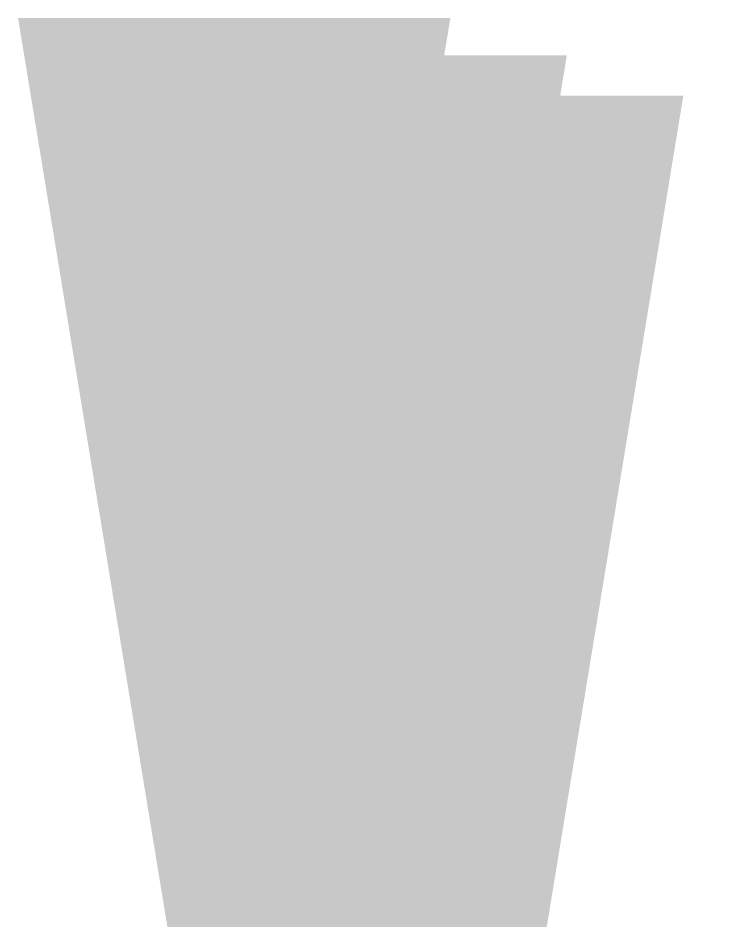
# Model space of a CAD drawing. Header units: inches. Extents: x -8940 to 26362, y -28010 to 990.
# Drawn here: x 4320.01 to 4359.1, y -14192.64 to -14143.22 of the extents above; entities that cross this region are included whole.
import ezdxf

# ---------------------------------------------------------------- set-up
doc = ezdxf.new("R2010")
doc.units = ezdxf.units.IN
doc.header["$MEASUREMENT"] = 0
doc.layers.add('Cross Section Labels', color=7, linetype='Continuous', lineweight=9)
doc.styles.get("Standard").update_dxf_attribs({"font": 'arial.ttf'})
doc.dimstyles.get("Standard").update_dxf_attribs({"dimtxt": 0.18, "dimasz": 0.18, "dimexe": 0.18, "dimexo": 0.0625, "dimgap": 0.09, "dimtad": 0, "dimtih": 1, "dimtoh": 1, "dimdec": 4, "dimzin": 0, "dimdsep": 46, "dimtxsty": 'Standard', "dimcen": 0.09, "dimadec": 0, "dimazin": 0, "dimtfac": 1, "dimtdec": 4, "dimtofl": 0, "dimtmove": 0, "dimatfit": 3, "dimfxl": 1, "dimtolj": 1, "dimtzin": 0, "dimarcsym": 0})

msp = doc.modelspace()

# ---------------------------------------------------------------- leaders
at = {"layer": 'Cross Section Labels', "annotation_type": 0, "has_hookline": 1, "hookline_direction": 0}
for points, text_width in [([(4331.848265, -14215.224913), (4331.848265, -14209.221553), (4339.262465, -14209.221553)], 6.995901), ([(4338.226835, -14217.261052), (4338.226835, -14212.973653), (4345.641035, -14212.973653)], 8.004309), ([(4344.605405, -14219.477293), (4344.605405, -14216.225473), (4352.019605, -14216.225473)], 6.994365)]:
    msp.add_leader(points, dimstyle='Standard', override={"dimasz": 72}, dxfattribs=dict(at, text_width=text_width))

doc.saveas('drawing.dxf')
